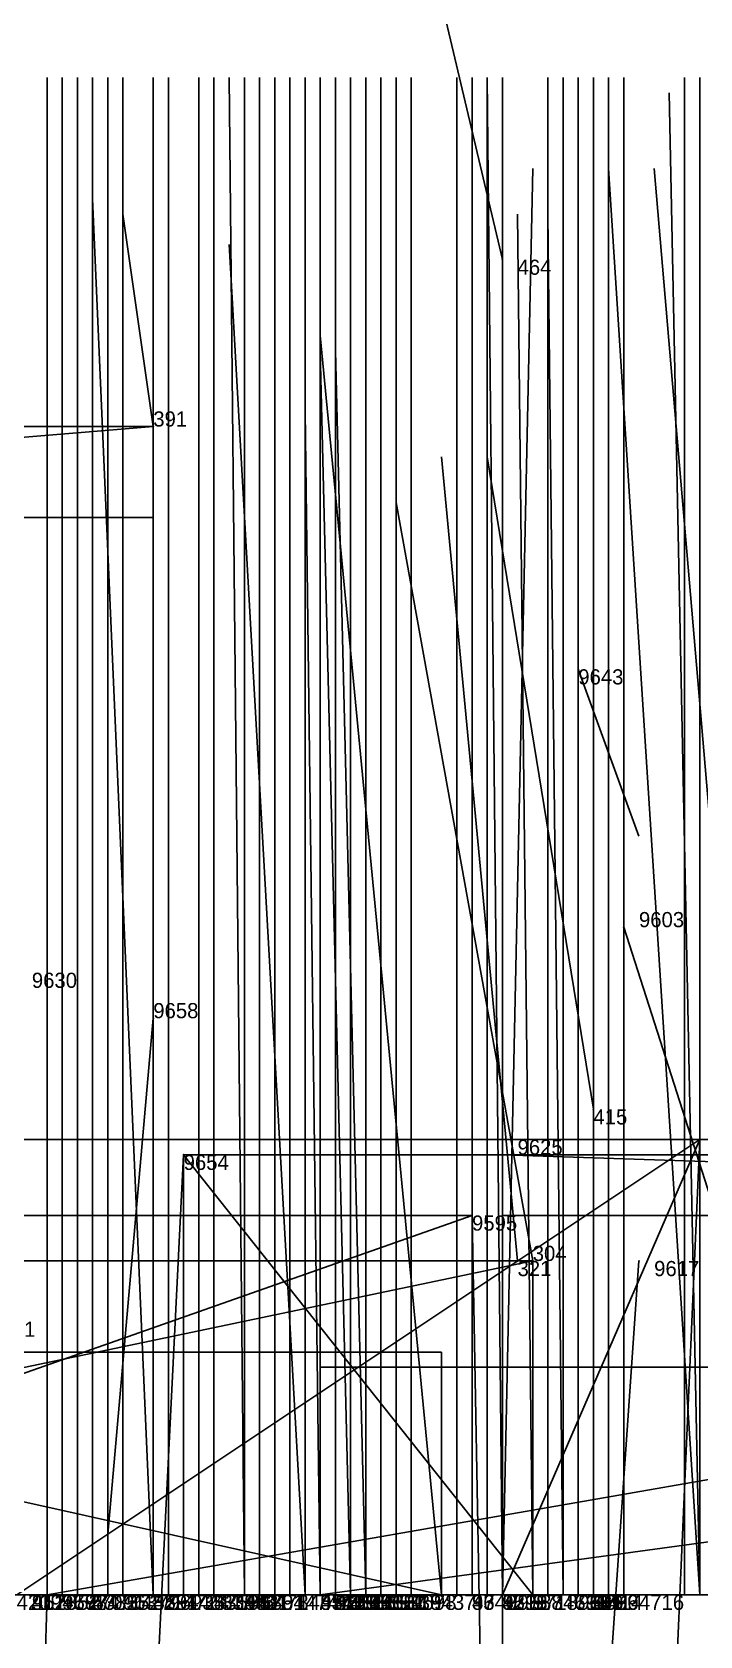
# Model space of a CAD drawing. Extents: x -0.07 to 1.1, y -0.07 to 1.1.
# Drawn here: x 0.327 to 0.371, y -0.0027 to 0.103 of the extents above; entities that cross this region are included whole.
import ezdxf

# ---------------------------------------------------------------- set-up
doc = ezdxf.new("R2010")
doc.units = 0
for name, color, linetype in [('Clients', 3, 'CONTINUOUS'), ('Facilities', 3, 'CONTINUOUS'), ('Facilities_lines', 3, 'CONTINUOUS'), ('Min_max_boxes', 1, 'CONTINUOUS'), ('Normals', 1, 'CONTINUOUS'), ('Source_points', 5, 'CONTINUOUS'), ('Text', 3, 'CONTINUOUS')]:
    doc.layers.add(name, color=color, linetype=linetype)

msp = doc.modelspace()

# ---------------------------------------------------------------- linework, layer by layer
at = {"layer": 'Clients', "color": 5}
for p in [(0.337, 0.029, 1), (0.358, 0.029, 1), (0.328, 0, 0.469), (0.328, 0, 0.997), (0.329, 0, 0.34), (0.329, 0, 0.661), (0.33, 0, 0.637), (0.331, 0, 0.423), (0.332, 0, 0.409), (0.332, 0, 0.762), (0.333, 0, 0.617), (0.335, 0, 0.418), (0.335, 0, 0.714), (0.336, 0, 0.491), (0.336, 0, 0.916), (0.338, 0, 0.494), (0.338, 0, 0.691), (0.339, 0, 0.411), (0.339, 0, 0.42), (0.341, 0, 0.15), (0.341, 0, 0.415), (0.341, 0, 0.866), (0.342, 0, 0.501), (0.342, 0, 0.401), (0.342, 0, 0.51), (0.343, 0, 0.385), (0.344, 0, 0.324), (0.345, 0, 0.63), (0.346, 0, 0.72), (0.346, 0, 0.998), (0.346, 0, 0.862), (0.347, 0, 0.181), (0.347, 0, 0.29), (0.347, 0, 0.498), (0.347, 0, 0.438), (0.347, 0, 0.864), (0.348, 0, 0.996), (0.348, 0, 0.912), (0.348, 0, 0.762), (0.349, 0, 0.876), (0.35, 0, 0.229), (0.35, 0, 0.608), (0.35, 0, 0.81), (0.351, 0, 0.661), (0.352, 0, 0.179), (0.352, 0, 0.816), (0.354, 0, 0.017), (0.355, 0, 0.242), (0.355, 0, 0.267), (0.355, 0, 0.448), (0.356, 0, 0.845), (0.357, 0, 0.498), (0.358, 0, 0.527), (0.358, 0, 0.995), (0.361, 0, 0.307), (0.361, 0, 0.373), (0.362, 0, 0.389), (0.362, 0, 0.766), (0.362, 0, 0.98), (0.363, 0, 0.875), (0.363, 0, 0.859), (0.364, 0, 0.172), (0.364, 0, 0.312), (0.365, 0, 0.11), (0.366, 0, 0.474), (0.37, 0, 0.296), (0.371, 0, 0.219), (0.371, 0, 0.906), (0.371, 0, 0.961)]:
    msp.add_point(p, dxfattribs=at)
at = {"layer": 'Facilities', "color": 3}
for p in [(0.358, 0.088), (0.335, 0.077), (0.363, 0.061, 1), (0.366, 0.044, 1), (0.335, 0.038, 1), (0.364, 0.032), (0.371, 0.03, 1), (0.356, 0.025, 1), (0.359, 0.022), (0.36, 0.022), (0.367, 0.022, 1), (0.335, 0, 0.032), (0.341, 0, 0.086), (0.345, 0, 0.026), (0.349, 0, 0.988), (0.358, 0, 0.921), (0.358, 0, 0.964), (0.36, 0, 0.981), (0.371, 0, 0.063)]:
    msp.add_point(p, dxfattribs=at)
at = {"layer": 'Facilities_lines', "color": 3}
for p, q in [((0.335, 0.077), (0.262, 0.071)), ((0.371, 0.03, 1), (0.326, 0, 0.992)), ((0.5, 0.03, 1), (0.328, 0, 0.997)), ((0.371, 0.03, 1), (0.358, 0, 0.995)), ((0.36, 0, 0.981), (0.337, 0.029, 1)), ((0.48, 0.025, 1), (0.358, 0.029, 1)), ((0.356, 0.025, 1), (0.285, 0, 0.989)), ((0.36, 0.022), (0.255, 0, 0.006)), ((0.282, 0.016), (0.354, 0, 0.017)), ((0.456, 0.015, 1), (0.346, 0, 0.998)), ((0.39, 0, 0.4), (0.269, 0, 0.419)), ((0.39, 0, 0.4), (0.273, 0, 0.41)), ((0.39, 0, 0.4), (0.281, 0, 0.409)), ((0.43, 0, 0.635), (0.281, 0, 0.63)), ((0.39, 0, 0.4), (0.282, 0, 0.354)), ((0.39, 0, 0.4), (0.284, 0, 0.358)), ((0.43, 0, 0.635), (0.288, 0, 0.651)), ((0.39, 0, 0.4), (0.289, 0, 0.438)), ((0.43, 0, 0.635), (0.289, 0, 0.617)), ((0.39, 0, 0.4), (0.29, 0, 0.384)), ((0.39, 0, 0.4), (0.291, 0, 0.413)), ((0.39, 0, 0.4), (0.292, 0, 0.369)), ((0.39, 0, 0.4), (0.292, 0, 0.493)), ((0.43, 0, 0.635), (0.294, 0, 0.615)), ((0.39, 0, 0.4), (0.295, 0, 0.467)), ((0.296, 0, 0.861), (0.347, 0, 0.864)), ((0.296, 0, 0.861), (0.346, 0, 0.862)), ((0.296, 0, 0.861), (0.356, 0, 0.845)), ((0.296, 0, 0.861), (0.332, 0, 0.762)), ((0.296, 0, 0.861), (0.348, 0, 0.762)), ((0.296, 0, 0.861), (0.341, 0, 0.866)), ((0.296, 0, 0.861), (0.35, 0, 0.81)), ((0.296, 0, 0.861), (0.336, 0, 0.916)), ((0.296, 0, 0.861), (0.352, 0, 0.816)), ((0.39, 0, 0.4), (0.299, 0, 0.495)), ((0.43, 0, 0.635), (0.302, 0, 0.578)), ((0.43, 0, 0.635), (0.303, 0, 0.584)), ((0.43, 0, 0.635), (0.304, 0, 0.595)), ((0.39, 0, 0.4), (0.305, 0, 0.338)), ((0.39, 0, 0.4), (0.305, 0, 0.4)), ((0.39, 0, 0.4), (0.307, 0, 0.382)), ((0.39, 0, 0.4), (0.308, 0, 0.347)), ((0.39, 0, 0.4), (0.308, 0, 0.452)), ((0.39, 0, 0.4), (0.308, 0, 0.528)), ((0.39, 0, 0.4), (0.312, 0, 0.426)), ((0.43, 0, 0.635), (0.312, 0, 0.683)), ((0.39, 0, 0.4), (0.314, 0, 0.351)), ((0.43, 0, 0.635), (0.316, 0, 0.652)), ((0.39, 0, 0.4), (0.317, 0, 0.314)), ((0.39, 0, 0.4), (0.319, 0, 0.321)), ((0.43, 0, 0.635), (0.319, 0, 0.682)), ((0.39, 0, 0.4), (0.32, 0, 0.373)), ((0.39, 0, 0.4), (0.32, 0, 0.486)), ((0.39, 0, 0.4), (0.321, 0, 0.423)), ((0.39, 0, 0.4), (0.323, 0, 0.309)), ((0.39, 0, 0.4), (0.323, 0, 0.373)), ((0.39, 0, 0.4), (0.325, 0, 0.502)), ((0.39, 0, 0.4), (0.328, 0, 0.469)), ((0.39, 0, 0.4), (0.329, 0, 0.34)), ((0.43, 0, 0.635), (0.329, 0, 0.661)), ((0.43, 0, 0.635), (0.33, 0, 0.637)), ((0.39, 0, 0.4), (0.331, 0, 0.423)), ((0.39, 0, 0.4), (0.332, 0, 0.409)), ((0.43, 0, 0.635), (0.333, 0, 0.617)), ((0.39, 0, 0.4), (0.335, 0, 0.418)), ((0.43, 0, 0.635), (0.335, 0, 0.714)), ((0.39, 0, 0.4), (0.336, 0, 0.491)), ((0.39, 0, 0.4), (0.338, 0, 0.494)), ((0.43, 0, 0.635), (0.338, 0, 0.691)), ((0.39, 0, 0.4), (0.339, 0, 0.411)), ((0.39, 0, 0.4), (0.339, 0, 0.42)), ((0.341, 0, 0.086), (0.424, 0, 0.09)), ((0.341, 0, 0.086), (0.387, 0, 0.077)), ((0.387, 0, 0.12), (0.341, 0, 0.15)), ((0.39, 0, 0.4), (0.341, 0, 0.415)), ((0.39, 0, 0.4), (0.342, 0, 0.501)), ((0.39, 0, 0.4), (0.342, 0, 0.401)), ((0.39, 0, 0.4), (0.342, 0, 0.51)), ((0.39, 0, 0.4), (0.343, 0, 0.385)), ((0.39, 0, 0.4), (0.344, 0, 0.324)), ((0.43, 0, 0.635), (0.345, 0, 0.63)), ((0.43, 0, 0.635), (0.346, 0, 0.72)), ((0.387, 0, 0.12), (0.347, 0, 0.181)), ((0.39, 0, 0.4), (0.347, 0, 0.29)), ((0.39, 0, 0.4), (0.347, 0, 0.498)), ((0.39, 0, 0.4), (0.347, 0, 0.438)), ((0.349, 0, 0.988), (0.348, 0, 0.996)), ((0.406, 0, 0.876), (0.348, 0, 0.912)), ((0.406, 0, 0.876), (0.349, 0, 0.876)), ((0.387, 0, 0.12), (0.35, 0, 0.229)), ((0.43, 0, 0.635), (0.35, 0, 0.608)), ((0.43, 0, 0.635), (0.351, 0, 0.661)), ((0.387, 0, 0.12), (0.352, 0, 0.179)), ((0.387, 0, 0.12), (0.355, 0, 0.242)), ((0.39, 0, 0.4), (0.355, 0, 0.267)), ((0.39, 0, 0.4), (0.355, 0, 0.448)), ((0.39, 0, 0.4), (0.357, 0, 0.498)), ((0.39, 0, 0.4), (0.358, 0, 0.527)), ((0.36, 0, 0.981), (0.362, 0, 0.98)), ((0.36, 0, 0.981), (0.371, 0, 0.961)), ((0.39, 0, 0.4), (0.361, 0, 0.307)), ((0.39, 0, 0.4), (0.361, 0, 0.373)), ((0.39, 0, 0.4), (0.362, 0, 0.389)), ((0.406, 0, 0.876), (0.362, 0, 0.766)), ((0.406, 0, 0.876), (0.363, 0, 0.875)), ((0.406, 0, 0.876), (0.363, 0, 0.859)), ((0.387, 0, 0.12), (0.364, 0, 0.172)), ((0.39, 0, 0.4), (0.364, 0, 0.312)), ((0.387, 0, 0.12), (0.365, 0, 0.11)), ((0.39, 0, 0.4), (0.366, 0, 0.474)), ((0.39, 0, 0.4), (0.37, 0, 0.296)), ((0.387, 0, 0.12), (0.371, 0, 0.219)), ((0.406, 0, 0.876), (0.371, 0, 0.906))]:
    msp.add_line(p, q, dxfattribs=at)
at = {"layer": 'Min_max_boxes', "color": 1}
for p, q in [((0.335, 0.077), (0.262, 0.077)), ((0.335, 0.077), (0.262, 0.077)), ((0.335, 0.071), (0.335, 0.077)), ((0.335, 0.071), (0.335, 0.077)), ((0.335, 0.077), (0.335, 0.077)), ((0.262, 0.071), (0.335, 0.071)), ((0.262, 0.071), (0.335, 0.071)), ((0.335, 0.071), (0.335, 0.071)), ((0.371, 0.03, 0.992), (0.326, 0.03, 0.992)), ((0.371, 0.03, 1), (0.326, 0.03, 1)), ((0.56, 0.03, 0.997), (0.328, 0.03, 0.997)), ((0.328, 0.03, 0.997), (0.328, 0, 0.997)), ((0.56, 0.03, 1), (0.328, 0.03, 1)), ((0.328, 0.03, 1), (0.328, 0, 1)), ((0.328, 0.03, 0.997), (0.328, 0.03, 1)), ((0.371, 0, 0.992), (0.371, 0.03, 0.992)), ((0.371, 0, 1), (0.371, 0.03, 1)), ((0.371, 0.03, 0.992), (0.371, 0.03, 1)), ((0.371, 0.029, 0.961), (0.337, 0.029, 0.961)), ((0.337, 0.029, 0.961), (0.337, 0, 0.961)), ((0.371, 0.029, 1), (0.337, 0.029, 1)), ((0.337, 0.029, 1), (0.337, 0, 1)), ((0.337, 0.029, 0.961), (0.337, 0.029, 1)), ((0.48, 0.029, 1), (0.358, 0.029, 1)), ((0.358, 0.029, 1), (0.358, 0.025, 1)), ((0.48, 0.029, 1), (0.358, 0.029, 1)), ((0.358, 0.029, 1), (0.358, 0.025, 1)), ((0.358, 0.029, 1), (0.358, 0.029, 1)), ((0.371, 0, 0.961), (0.371, 0.029, 0.961)), ((0.371, 0, 1), (0.371, 0.029, 1)), ((0.371, 0.029, 0.961), (0.371, 0.029, 1)), ((0.356, 0.025, 0.989), (0.285, 0.025, 0.989)), ((0.356, 0.025, 1), (0.285, 0.025, 1)), ((0.356, 0, 0.989), (0.356, 0.025, 0.989)), ((0.356, 0, 1), (0.356, 0.025, 1)), ((0.356, 0.025, 0.989), (0.356, 0.025, 1)), ((0.358, 0.025, 1), (0.48, 0.025, 1)), ((0.358, 0.025, 1), (0.48, 0.025, 1)), ((0.358, 0.025, 1), (0.358, 0.025, 1)), ((0.36, 0.022), (0.255, 0.022)), ((0.36, 0.022, 0.006), (0.255, 0.022, 0.006)), ((0.36, 0), (0.36, 0.022)), ((0.36, 0, 0.006), (0.36, 0.022, 0.006)), ((0.36, 0.022), (0.36, 0.022, 0.006)), ((0.354, 0.016), (0.282, 0.016)), ((0.354, 0.016, 0.017), (0.282, 0.016, 0.017)), ((0.354, 0), (0.354, 0.016)), ((0.354, 0, 0.017), (0.354, 0.016, 0.017)), ((0.354, 0.016), (0.354, 0.016, 0.017)), ((0.456, 0.015, 0.998), (0.346, 0.015, 0.998)), ((0.346, 0.015, 0.998), (0.346, 0, 0.998)), ((0.456, 0.015, 1), (0.346, 0.015, 1)), ((0.346, 0.015, 1), (0.346, 0, 1)), ((0.346, 0.015, 0.998), (0.346, 0.015, 1)), ((0.244, 0, 0.727), (0.356, 0, 0.727)), ((0.356, 0, 0.727), (0.244, 0, 0.727)), ((0.244, 0, 0.916), (0.356, 0, 0.916)), ((0.356, 0, 0.916), (0.244, 0, 0.916)), ((0.255, 0), (0.36, 0)), ((0.255, 0, 0.006), (0.36, 0, 0.006)), ((0.269, 0, 0.247), (0.549, 0, 0.247)), ((0.549, 0, 0.247), (0.269, 0, 0.247)), ((0.269, 0, 0.528), (0.549, 0, 0.528)), ((0.549, 0, 0.528), (0.269, 0, 0.528)), ((0.281, 0, 0.504), (0.536, 0, 0.504)), ((0.536, 0, 0.504), (0.281, 0, 0.504)), ((0.281, 0, 0.751), (0.536, 0, 0.751)), ((0.536, 0, 0.751), (0.281, 0, 0.751)), ((0.282, 0), (0.354, 0)), ((0.282, 0, 0.017), (0.354, 0, 0.017)), ((0.285, 0, 0.989), (0.356, 0, 0.989)), ((0.285, 0, 1), (0.356, 0, 1)), ((0.326, 0, 0.992), (0.371, 0, 0.992)), ((0.326, 0, 1), (0.371, 0, 1)), ((0.328, 0, 0.997), (0.56, 0, 0.997)), ((0.328, 0, 1), (0.56, 0, 1)), ((0.328, 0, 0.997), (0.328, 0, 1)), ((0.337, 0, 0.961), (0.371, 0, 0.961)), ((0.337, 0, 1), (0.371, 0, 1)), ((0.337, 0, 0.961), (0.337, 0, 1)), ((0.341, 0, 0.077), (0.424, 0, 0.077)), ((0.424, 0, 0.077), (0.341, 0, 0.077)), ((0.341, 0, 0.077), (0.341, 0, 0.077)), ((0.341, 0, 0.09), (0.424, 0, 0.09)), ((0.424, 0, 0.09), (0.341, 0, 0.09)), ((0.341, 0, 0.09), (0.341, 0, 0.09)), ((0.341, 0, 0.077), (0.341, 0, 0.09)), ((0.341, 0, 0.077), (0.341, 0, 0.09)), ((0.341, 0, 0.105), (0.419, 0, 0.105)), ((0.419, 0, 0.105), (0.341, 0, 0.105)), ((0.341, 0, 0.105), (0.341, 0, 0.105)), ((0.341, 0, 0.259), (0.419, 0, 0.259)), ((0.419, 0, 0.259), (0.341, 0, 0.259)), ((0.341, 0, 0.259), (0.341, 0, 0.259)), ((0.341, 0, 0.105), (0.341, 0, 0.259)), ((0.341, 0, 0.105), (0.341, 0, 0.259)), ((0.346, 0, 0.998), (0.456, 0, 0.998)), ((0.346, 0, 1), (0.456, 0, 1)), ((0.346, 0, 0.998), (0.346, 0, 1)), ((0.348, 0, 0.988), (0.349, 0, 0.988)), ((0.349, 0, 0.988), (0.348, 0, 0.988)), ((0.348, 0, 0.988), (0.348, 0, 0.988)), ((0.348, 0, 0.996), (0.349, 0, 0.996)), ((0.349, 0, 0.996), (0.348, 0, 0.996)), ((0.348, 0, 0.996), (0.348, 0, 0.996)), ((0.348, 0, 0.988), (0.348, 0, 0.996)), ((0.348, 0, 0.988), (0.348, 0, 0.996)), ((0.348, 0, 0.744), (0.469, 0, 0.744)), ((0.469, 0, 0.744), (0.348, 0, 0.744)), ((0.348, 0, 0.744), (0.348, 0, 0.744)), ((0.348, 0, 0.912), (0.469, 0, 0.912)), ((0.469, 0, 0.912), (0.348, 0, 0.912)), ((0.348, 0, 0.912), (0.348, 0, 0.912)), ((0.348, 0, 0.744), (0.348, 0, 0.912)), ((0.348, 0, 0.744), (0.348, 0, 0.912)), ((0.349, 0, 0.988), (0.349, 0, 0.988)), ((0.349, 0, 0.996), (0.349, 0, 0.996)), ((0.349, 0, 0.988), (0.349, 0, 0.996)), ((0.349, 0, 0.988), (0.349, 0, 0.996)), ((0.354, 0), (0.354, 0, 0.017)), ((0.356, 0, 0.989), (0.356, 0, 1)), ((0.356, 0, 0.727), (0.356, 0, 0.727)), ((0.356, 0, 0.916), (0.356, 0, 0.916)), ((0.356, 0, 0.727), (0.356, 0, 0.916)), ((0.356, 0, 0.727), (0.356, 0, 0.916)), ((0.36, 0), (0.36, 0, 0.006)), ((0.371, 0, 0.992), (0.371, 0, 1)), ((0.371, 0, 0.961), (0.371, 0, 1))]:
    msp.add_line(p, q, dxfattribs=at)
at = {"layer": 'Normals', "color": 1}
for p, q in [((0.358, 0.088), (0.354, 0.105, 0.098)), ((0.328, 0, 0.469), (0.328, 0.1, 0.469)), ((0.329, 0, 0.34), (0.329, 0.1, 0.34)), ((0.329, 0, 0.661), (0.329, 0.1, 0.661)), ((0.33, 0, 0.637), (0.33, 0.1, 0.637)), ((0.331, 0, 0.423), (0.331, 0.1, 0.423)), ((0.332, 0, 0.409), (0.332, 0.1, 0.409)), ((0.332, 0, 0.762), (0.332, 0.1, 0.762)), ((0.333, 0, 0.617), (0.333, 0.1, 0.617)), ((0.335, 0, 0.418), (0.335, 0.1, 0.418)), ((0.335, 0, 0.714), (0.335, 0.1, 0.714)), ((0.336, 0, 0.491), (0.336, 0.1, 0.491)), ((0.336, 0, 0.916), (0.336, 0.1, 0.916)), ((0.338, 0, 0.494), (0.338, 0.1, 0.494)), ((0.338, 0, 0.691), (0.338, 0.1, 0.691)), ((0.339, 0, 0.411), (0.339, 0.1, 0.411)), ((0.339, 0, 0.42), (0.339, 0.1, 0.42)), ((0.341, 0, 0.086), (0.34, 0.1, 0.094)), ((0.341, 0, 0.15), (0.341, 0.1, 0.15)), ((0.341, 0, 0.415), (0.341, 0.1, 0.415)), ((0.341, 0, 0.866), (0.341, 0.1, 0.866)), ((0.342, 0, 0.501), (0.342, 0.1, 0.501)), ((0.342, 0, 0.401), (0.342, 0.1, 0.401)), ((0.342, 0, 0.51), (0.342, 0.1, 0.51)), ((0.343, 0, 0.385), (0.343, 0.1, 0.385)), ((0.344, 0, 0.324), (0.344, 0.1, 0.324)), ((0.345, 0, 0.63), (0.345, 0.1, 0.63)), ((0.346, 0, 0.72), (0.346, 0.1, 0.72)), ((0.346, 0, 0.862), (0.346, 0.1, 0.862)), ((0.347, 0, 0.181), (0.347, 0.1, 0.181)), ((0.347, 0, 0.498), (0.347, 0.1, 0.498)), ((0.347, 0, 0.29), (0.347, 0.1, 0.29)), ((0.347, 0, 0.438), (0.347, 0.1, 0.438)), ((0.347, 0, 0.864), (0.347, 0.1, 0.864)), ((0.348, 0, 0.912), (0.348, 0.1, 0.912)), ((0.348, 0, 0.762), (0.348, 0.1, 0.762)), ((0.349, 0, 0.876), (0.349, 0.1, 0.876)), ((0.35, 0, 0.229), (0.35, 0.1, 0.229)), ((0.35, 0, 0.608), (0.35, 0.1, 0.608)), ((0.35, 0, 0.81), (0.35, 0.1, 0.81)), ((0.351, 0, 0.661), (0.351, 0.1, 0.661)), ((0.352, 0, 0.179), (0.352, 0.1, 0.179)), ((0.352, 0, 0.816), (0.352, 0.1, 0.816)), ((0.355, 0, 0.242), (0.355, 0.1, 0.242)), ((0.355, 0, 0.267), (0.355, 0.1, 0.267)), ((0.355, 0, 0.448), (0.355, 0.1, 0.448)), ((0.356, 0, 0.845), (0.356, 0.1, 0.845)), ((0.357, 0, 0.498), (0.357, 0.1, 0.498)), ((0.358, 0, 0.921), (0.357, 0.1, 0.915)), ((0.358, 0, 0.527), (0.358, 0.1, 0.527)), ((0.361, 0, 0.307), (0.361, 0.1, 0.307)), ((0.361, 0, 0.373), (0.361, 0.1, 0.373)), ((0.362, 0, 0.389), (0.362, 0.1, 0.389)), ((0.362, 0, 0.766), (0.362, 0.1, 0.766)), ((0.363, 0, 0.875), (0.363, 0.1, 0.875)), ((0.363, 0, 0.859), (0.363, 0.1, 0.859)), ((0.364, 0, 0.172), (0.364, 0.1, 0.172)), ((0.364, 0, 0.312), (0.364, 0.1, 0.312)), ((0.365, 0, 0.11), (0.365, 0.1, 0.11)), ((0.366, 0, 0.474), (0.366, 0.1, 0.474)), ((0.37, 0, 0.296), (0.37, 0.1, 0.296)), ((0.371, 0, 0.219), (0.371, 0.1, 0.219)), ((0.371, 0, 0.906), (0.371, 0.1, 0.906)), ((0.371, 0, 0.063), (0.369, 0.099, 0.078)), ((0.358, 0, 0.964), (0.36, 0.094, 0.931)), ((0.371, 0, 0.961), (0.365, 0.094, 0.926)), ((0.376, 0, 0.038), (0.368, 0.094, 0.072)), ((0.335, 0, 0.032), (0.331, 0.092, 0.07)), ((0.335, 0.077), (0.333, 0.091, 0.099)), ((0.36, 0, 0.981), (0.359, 0.091, 0.94)), ((0.362, 0, 0.98), (0.361, 0.091, 0.939)), ((0.345, 0, 0.026), (0.34, 0.089, 0.072)), ((0.354, 0, 0.017), (0.346, 0.083, 0.073)), ((0.358, 0, 0.995), (0.358, 0.083, 0.938)), ((0.348, 0, 0.996), (0.346, 0.082, 0.938)), ((0.349, 0, 0.988), (0.347, 0.082, 0.93)), ((0.346, 0, 0.998), (0.345, 0.078, 0.936)), ((0.359, 0.022), (0.354, 0.075, 0.085)), ((0.364, 0.032), (0.357, 0.075, 0.09)), ((0.36, 0.022), (0.351, 0.072, 0.086)), ((0.363, 0.061, 1), (0.367, 0.05, 1.099)), ((0.366, 0.044, 1), (0.374, 0.019, 1.096)), ((0.335, 0.038, 1), (0.332, 0.004, 1.094)), ((0.371, 0.03, 1), (0.369, -0.016, 1.089)), ((0.337, 0.029, 1), (0.335, -0.011, 1.092)), ((0.358, 0.029, 1), (0.358, -0.019, 1.087)), ((0.356, 0.025, 1), (0.357, -0.028, 1.085)), ((0.367, 0.022, 1), (0.363, -0.036, 1.081)), ((0.328, 0, 0.997), (0.326, -0.067, 1.072))]:
    msp.add_line(p, q, dxfattribs=at)
at = {"layer": 'Source_points', "color": 5}
for p in [(0.358, 0.088), (0.335, 0.077), (0.363, 0.061, 1), (0.366, 0.044, 1), (0.335, 0.038, 1), (0.364, 0.032), (0.371, 0.03, 1), (0.337, 0.029, 1), (0.358, 0.029, 1), (0.356, 0.025, 1), (0.359, 0.022), (0.36, 0.022), (0.367, 0.022, 1), (0.328, 0, 0.469), (0.328, 0, 0.997), (0.329, 0, 0.34), (0.329, 0, 0.661), (0.33, 0, 0.637), (0.331, 0, 0.423), (0.332, 0, 0.409), (0.332, 0, 0.762), (0.333, 0, 0.617), (0.335, 0, 0.032), (0.335, 0, 0.418), (0.335, 0, 0.714), (0.336, 0, 0.491), (0.336, 0, 0.916), (0.338, 0, 0.494), (0.338, 0, 0.691), (0.339, 0, 0.411), (0.339, 0, 0.42), (0.341, 0, 0.086), (0.341, 0, 0.15), (0.341, 0, 0.415), (0.341, 0, 0.866), (0.342, 0, 0.501), (0.342, 0, 0.401), (0.342, 0, 0.51), (0.343, 0, 0.385), (0.344, 0, 0.324), (0.345, 0, 0.026), (0.345, 0, 0.63), (0.346, 0, 0.72), (0.346, 0, 0.862), (0.346, 0, 0.998), (0.347, 0, 0.181), (0.347, 0, 0.498), (0.347, 0, 0.29), (0.347, 0, 0.438), (0.347, 0, 0.864), (0.348, 0, 0.996), (0.348, 0, 0.912), (0.348, 0, 0.762), (0.349, 0, 0.988), (0.349, 0, 0.876), (0.35, 0, 0.229), (0.35, 0, 0.608), (0.35, 0, 0.81), (0.351, 0, 0.661), (0.352, 0, 0.179), (0.352, 0, 0.816), (0.354, 0, 0.017), (0.355, 0, 0.242), (0.355, 0, 0.267), (0.355, 0, 0.448), (0.356, 0, 0.845), (0.357, 0, 0.498), (0.358, 0, 0.527), (0.358, 0, 0.921), (0.358, 0, 0.995), (0.358, 0, 0.964), (0.36, 0, 0.981), (0.361, 0, 0.307), (0.361, 0, 0.373), (0.362, 0, 0.389), (0.362, 0, 0.766), (0.362, 0, 0.98), (0.363, 0, 0.875), (0.363, 0, 0.859), (0.364, 0, 0.172), (0.364, 0, 0.312), (0.365, 0, 0.11), (0.366, 0, 0.474), (0.37, 0, 0.296), (0.371, 0, 0.219), (0.371, 0, 0.063), (0.371, 0, 0.906), (0.371, 0, 0.961)]:
    msp.add_point(p, dxfattribs=at)

# ---------------------------------------------------------------- texts
at = {"layer": 'Text', "color": 3}
for s, p in [('464', (0.359, 0.087)), ('391', (0.335, 0.077)), ('9643', (0.363, 0.06, 1)), ('9603', (0.367, 0.044, 1)), ('9630', (0.327, 0.04, 1)), ('9658', (0.335, 0.038, 1)), ('415', (0.364, 0.031)), ('9625', (0.359, 0.029, 1)), ('9654', (0.337, 0.028, 1)), ('9595', (0.356, 0.024, 1)), ('304', (0.36, 0.022)), ('321', (0.359, 0.021)), ('9617', (0.368, 0.021, 1)), ('471', (0.325, 0.017)), ('420', (0.326, -0.001, 0.026)), ('4719', (0.326, -0.001, 0.502)), ('412', (0.327, -0.001, 0.209)), ('9518', (0.327, -0.001, 0.992)), ('9570', (0.327, -0.001, 0.778)), ('4687', (0.329, -0.001, 0.34)), ('4778', (0.329, -0.001, 0.469)), ('9598', (0.329, -0.001, 0.997)), ('5270', (0.33, -0.001, 0.661)), ('4785', (0.331, -0.001, 0.423)), ('5332', (0.331, -0.001, 0.637)), ('4704', (0.332, -0.001, 0.409)), ('9637', (0.333, -0.001, 0.762)), ('5271', (0.334, -0.001, 0.617)), ('4791', (0.335, -0.001, 0.418)), ('359', (0.335, -0.001, 0.032)), ('5284', (0.335, -0.001, 0.714)), ('9693', (0.336, -0.001, 0.916)), ('4724', (0.337, -0.001, 0.491)), ('4683', (0.338, -0.001, 0.494)), ('4759', (0.339, -0.001, 0.42)), ('5310', (0.339, -0.001, 0.691)), ('4746', (0.34, -0.001, 0.411)), ('482', (0.341, -0.001, 0.15)), ('344', (0.341, -0.001, 0.086)), ('9541', (0.341, -0.001, 0.866)), ('4794', (0.342, -0.001, 0.401)), ('4804', (0.342, -0.001, 0.415)), ('5351', (0.342, -0.001, 0.51)), ('4784', (0.343, -0.001, 0.501)), ('4714', (0.343, -0.001, 0.385)), ('4747', (0.345, -0.001, 0.324)), ('457', (0.346, -0.001, 0.026)), ('5315', (0.346, -0.001, 0.63)), ('9542', (0.346, -0.001, 0.862)), ('9717', (0.346, -0.001, 0.998)), ('4684', (0.347, -0.001, 0.498)), ('4786', (0.347, -0.001, 0.438)), ('5267', (0.347, -0.001, 0.72)), ('9529', (0.347, -0.001, 0.864)), ('4686', (0.348, -0.001, 0.29)), ('336', (0.348, -0.001, 0.181)), ('9527', (0.348, -0.001, 0.996)), ('9668', (0.348, -0.001, 0.762)), ('9539', (0.349, -0.001, 0.988)), ('9565', (0.349, -0.001, 0.912)), ('432', (0.35, -0.001, 0.229)), ('9550', (0.35, -0.001, 0.876)), ('9687', (0.35, -0.001, 0.81)), ('5319', (0.351, -0.001, 0.608)), ('5338', (0.351, -0.001, 0.661)), ('467', (0.352, -0.001, 0.179)), ('9698', (0.352, -0.001, 0.816)), ('437', (0.354, -0.001, 0.017)), ('4740', (0.356, -0.001, 0.267)), ('4749', (0.356, -0.001, 0.448)), ('334', (0.356, -0.001, 0.242)), ('9642', (0.356, -0.001, 0.845)), ('4718', (0.358, -0.001, 0.498)), ('5299', (0.358, -0.001, 0.527)), ('9593', (0.358, -0.001, 0.964)), ('9538', (0.359, -0.001, 0.921)), ('9587', (0.359, -0.001, 0.995)), ('9718', (0.36, -0.001, 0.981)), ('4693', (0.362, -0.001, 0.389)), ('4739', (0.362, -0.001, 0.373)), ('4711', (0.362, -0.001, 0.307)), ('9525', (0.363, -0.001, 0.766)), ('9551', (0.363, -0.001, 0.875)), ('9649', (0.363, -0.001, 0.98)), ('460', (0.364, -0.001, 0.172)), ('4796', (0.364, -0.001, 0.312)), ('9689', (0.364, -0.001, 0.859)), ('414', (0.365, -0.001, 0.11)), ('4716', (0.367, -0.001, 0.474))]:
    msp.add_text(s, height=0.001, dxfattribs=at).set_placement(p)

doc.saveas('drawing.dxf')
